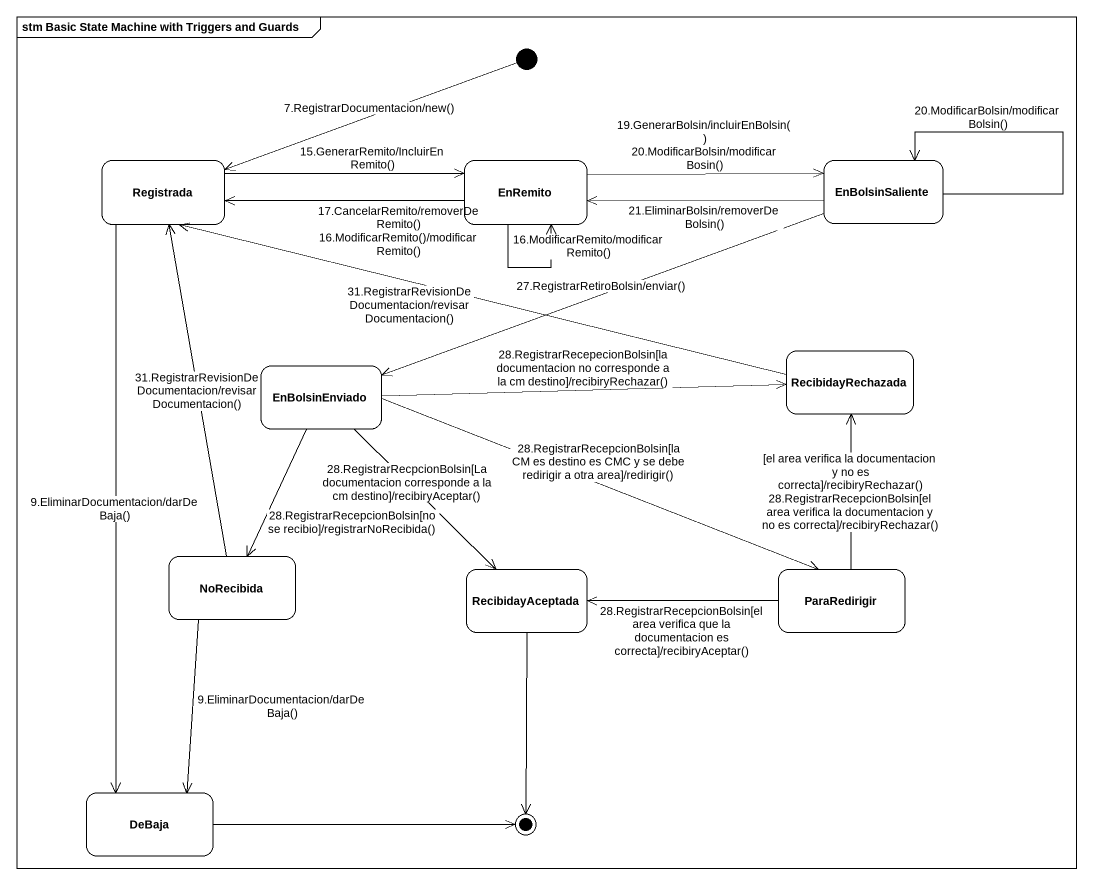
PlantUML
@startuml
mainframe stm Basic State Machine with Triggers and Guards
hide empty description
state Registrada
state EnRemito
state EnBolsinSaliente
state EnBolsinEnviado
state RecibidayRechazada
state NoRecibida
state RecibidayAceptada
state ParaRedirigir
state DeBaja
[*] -left-> Registrada : 7.RegistrarDocumentacion/new()
Registrada -right-> EnRemito : 15.GenerarRemito/IncluirEnRemito()
Registrada --> DeBaja : 9.EliminarDocumentacion/darDeBaja()
EnRemito -left-> Registrada : 17.CancelarRemito/removerDeRemito() 16.ModificarRemito()/modificarRemito()
EnRemito --> EnRemito : 16.ModificarRemito/modificarRemito()
EnRemito -right-> EnBolsinSaliente : 19.GenerarBolsin/incluirEnBolsin() 20.ModificarBolsin/modificarBosin()
EnBolsinSaliente -left-> EnRemito : 21.EliminarBolsin/removerDeBolsin()
EnBolsinSaliente --> EnBolsinSaliente : 20.ModificarBolsin/modificarBolsin()
EnBolsinSaliente -left-> EnBolsinEnviado : 27.RegistrarRetiroBolsin/enviar()
EnBolsinEnviado -right-> RecibidayRechazada : 28.RegistrarRecepecionBolsin[la documentacion no corresponde a la cm destino]/recibiryRechazar()
EnBolsinEnviado --> NoRecibida : 28.RegistrarRecepcionBolsin[no se recibio]/registrarNoRecibida()
EnBolsinEnviado --> RecibidayAceptada : 28.RegistrarRecpcionBolsin[La documentacion corresponde a la cm destino]/recibiryAceptar()
EnBolsinEnviado -right-> ParaRedirigir : 28.RegistrarRecepcionBolsin[la CM es destino es CMC y se debe redirigir a otra area]/redirigir()
RecibidayRechazada -left-> Registrada : 31.RegistrarRevisionDeDocumentacion/revisarDocumentacion()
NoRecibida -up-> Registrada : 31.RegistrarRevisionDeDocumentacion/revisarDocumentacion()
NoRecibida --> DeBaja : 9.EliminarDocumentacion/darDeBaja()
ParaRedirigir -up-> RecibidayRechazada : [el area verifica la documentacion y no es correcta]/recibiryRechazar() 28.RegistrarRecepcionBolsin[el area verifica la documentacion y no es correcta]/recibiryRechazar()
ParaRedirigir -left-> RecibidayAceptada : 28.RegistrarRecepcionBolsin[el area verifica que la documentacion es correcta]/recibiryAceptar()
RecibidayAceptada --> [*]
DeBaja -right-> [*]
@enduml
